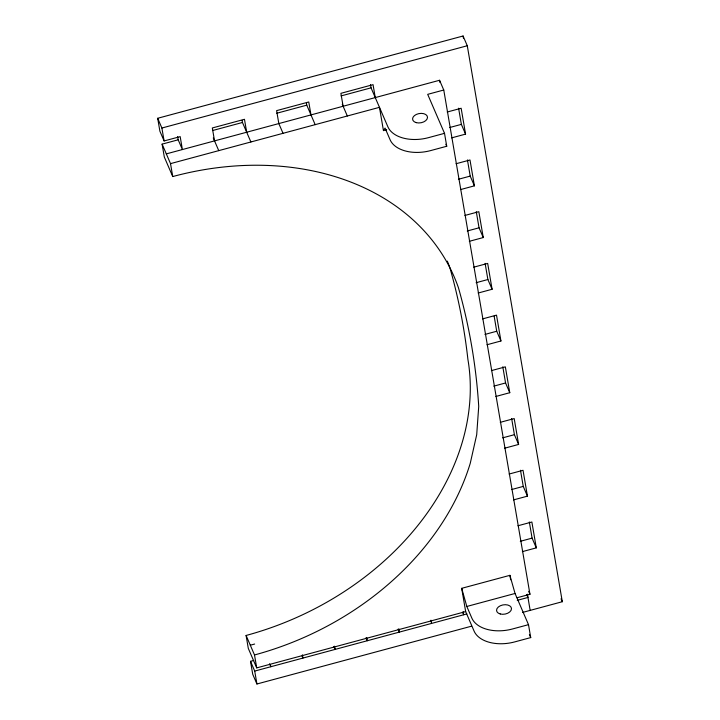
<?xml version="1.0" encoding="UTF-8"?>
<svg xmlns="http://www.w3.org/2000/svg" width="720" height="720" viewBox="0 0 720 720"><rect width="100%" height="100%" fill="white"/><g stroke="black" fill="none" stroke-linecap="round" stroke-linejoin="round"><path stroke-width="1.08" d="M386.667 129.744L383.445 130.608L385.047 128.061L390.096 139.761A33.525 20.871 -9.7 0 0 430.659 150.588L446.733 146.259L444.519 133.335L427.689 94.347L443.763 90.018L529.956 594.27L517.095 597.735M177.624 136.575L178.182 139.806L182.385 149.553L180.18 136.62L164.106 140.949L159.894 131.202L157.689 118.278L463.068 36L467.28 45.747L562.311 601.722L522.576 612.432M157.689 118.278L161.892 128.025L467.28 45.747M465.669 611.595L461.691 588.321L509.904 575.334L515.043 593.469L528.507 624.663L530.721 637.587L514.647 641.925A33.525 20.871 -9.7 0 1 474.084 631.089L465.669 611.595L256.716 667.89L254.511 654.957A268.173 207.513 -23.4 0 0 470.268 463.239L476.703 434.7L478.728 406.395A908.451 702.963 -23.4 0 0 458.442 287.739A268.173 207.513 -23.4 0 0 172.737 176.553L164.322 157.068L162.108 144.135L178.182 139.806M212.472 130.563L242.469 122.481L250.893 141.975M276.759 113.247L306.765 105.165L315.18 124.659M341.046 95.922L371.052 87.84L387.891 126.828A33.525 20.871 -9.7 0 0 428.454 137.664L444.519 133.335M166.32 153.882L439.551 80.271L443.763 90.018M162.108 144.135L170.523 163.629L379.467 107.334L383.445 130.608M447.219 112.014L461.151 108.261L465.57 134.118L451.638 137.871M449.577 127.548L461.358 124.371L465.57 134.118M456.057 163.737L469.989 159.984L474.408 185.841L460.485 189.594M458.415 179.271L470.205 176.094L474.408 185.841M464.904 215.451L478.827 211.698L483.255 237.555L469.323 241.308M467.253 230.985L479.043 227.808L483.255 237.555M473.742 267.174L487.674 263.421L492.093 289.278L478.161 293.031M476.1 282.708L487.881 279.531L492.093 289.278M482.58 318.888L496.512 315.135L500.931 340.992L486.999 344.745M484.938 334.422L496.728 331.245L500.931 340.992M491.427 370.611L505.35 366.858L509.769 392.715L495.846 396.468M493.776 386.145L505.566 382.968L509.769 392.715M500.265 422.325L514.197 418.572L518.616 444.438L504.684 448.191M502.614 437.859L514.404 434.691L518.616 444.438M509.103 474.048L523.035 470.295L527.454 496.152L513.522 499.905M511.461 489.582L523.242 486.405L527.454 496.152M517.941 525.762L531.873 522.009L536.292 547.875L522.369 551.628M520.299 541.305L532.089 538.128L536.292 547.875M250.299 645.21L254.637 644.04M471.618 626.157L256.932 684L252.72 674.253L250.515 661.32L253.728 660.456M461.691 588.321L466.821 606.465L515.043 593.469M250.515 661.32L254.718 671.067L466.884 613.908M517.239 600.345L527.958 597.456L526.698 594.531M528.507 624.663L512.433 628.992A33.525 20.871 -9.7 0 1 471.87 618.156L466.821 606.465M445.869 144.252L446.733 146.259M561.051 598.806L562.311 601.722M342.27 104.301L347.328 115.992M528.696 591.345L529.956 594.27M529.389 634.509L530.721 637.587M283.032 133.317L278.829 123.57L276.615 110.637L308.763 101.979L310.968 114.912M462.825 612.828L463.662 614.781L463.113 611.541M213.273 137.97L218.745 150.633M398.115 629.172L399.375 632.097L398.826 628.866M365.967 637.839L367.227 640.755L366.678 637.524M333.819 646.497L335.088 649.422L334.53 646.191M302.094 656.127L302.94 658.08L302.391 654.849M269.532 663.813L270.792 666.738L270.423 664.587M447.345 261.135A268.173 207.513 -23.4 0 1 450.027 268.245A908.451 702.963 -23.4 0 1 467.892 359.307A268.173 207.513 -23.4 0 1 246.096 635.463L254.511 654.957M256.716 667.89L248.301 648.396L246.096 635.463M463.068 36L463.446 38.214M458.595 108.207L461.358 124.371M467.442 159.93L470.205 176.094M476.28 211.653L479.043 227.808M485.118 263.367L487.881 279.531M494.145 316.161L496.728 331.245M502.803 366.804L505.566 382.968M511.641 418.527L514.404 434.691M520.479 470.241L523.242 486.405M529.326 521.964L532.089 538.128M439.551 80.271L439.92 82.422M527.409 594.225L530.163 610.389M509.904 575.334L510.66 579.762M375.264 97.587L373.05 84.654L340.902 93.321L343.116 106.245M370.503 84.609L371.052 87.84M430.965 620.208L431.523 623.439M306.396 103.005L306.765 105.165M246.681 132.228L244.467 119.304L212.328 127.962L214.533 140.886M242.1 120.33L242.469 122.481M170.523 163.629L172.737 176.553M161.892 128.025L164.106 140.949M254.718 671.067L256.932 684M416.259 122.643A7.542 4.698 -9.7 0 0 427.509 117.423A7.542 4.698 -9.7 0 0 416.331 114.435A7.542 4.698 -9.7 0 0 416.259 122.643M500.247 613.98A7.542 4.698 -9.7 0 0 511.497 608.751A7.542 4.698 -9.7 0 0 500.319 605.763A7.542 4.698 -9.7 0 0 500.247 613.98"/></g></svg>
